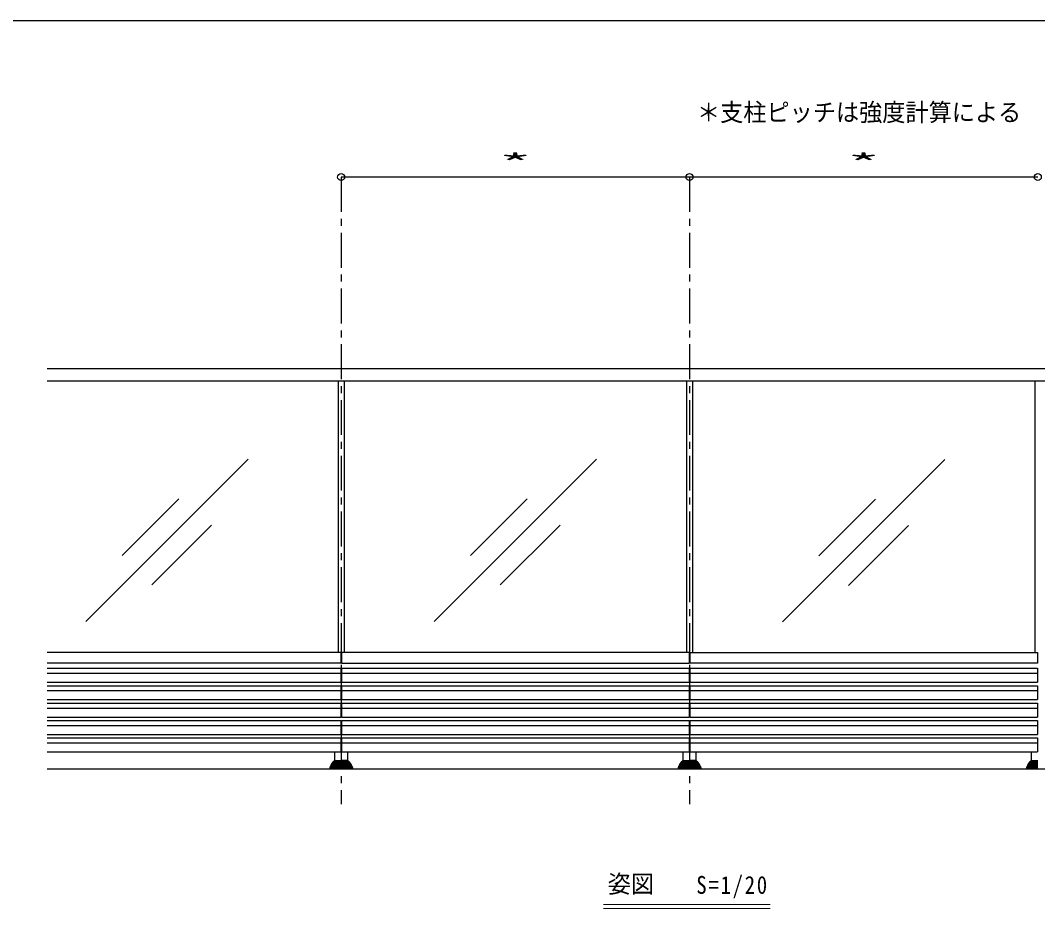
# Model space of a CAD drawing. Units: millimetres at full size, sheet at 1:5, with parts at other scales. Extents: x -1050 to 1050, y -742 to 742.
# Drawn here: x -109 to 621, y 45 to 682 of the extents above; entities that cross this region are included whole.
import ezdxf
from ezdxf.enums import TextEntityAlignment as Align

# ---------------------------------------------------------------- set-up
doc = ezdxf.new("R2010")
doc.units = ezdxf.units.MM
doc.header["$LTSCALE"] = 5
doc.linetypes.add('CHAIN1', pattern=[8, 5, -1, 1, -1])
doc.layers.add('0-9_文字', color=3, linetype='Continuous', lineweight=20)
doc.layers.add('1-5_図枠1_1', color=7, linetype='Continuous')
doc.layers.add('1-6_姿図', color=7, linetype='Continuous')
doc.styles.add('ＭＳ ゴシック', font='')
doc.styles.get('ＭＳ ゴシック').set_extended_font_data('MS Gothic')

# ---------------------------------------------------------------- blocks, each defined once
blk = doc.blocks.new('dimension_origin')
at = {"color": 0, "linetype": 'Continuous', "lineweight": -2}
blk.add_circle((0, 0), 1.25, dxfattribs=at)

msp = doc.modelspace()

# ---------------------------------------------------------------- linework, layer by layer
at = {"layer": '0-9_文字'}
for p, q in [((429.008, 48), (309.255, 48)), ((429.008, 45), (309.255, 45))]:
    msp.add_line(p, q, dxfattribs=at)
at = {"layer": '1-5_図枠1_1'}
msp.add_line((-990, 682.5), (703.535, 682.5), dxfattribs=at)
at = {"layer": '1-6_姿図', "linetype": 'CHAIN1'}
for p, q in [((121, 570), (121, 120)), ((371, 570), (371, 120))]:
    msp.add_line(p, q, dxfattribs=at)
at = {"layer": '1-6_姿図'}
for p, q in [((371, 570), (121, 570)), ((621, 570), (371, 570)), ((872.5, 432.5), (-90, 432.5)), ((-90, 423.75), (872.5, 423.75)), ((118.75, 423.75), (118.75, 228.75)), ((123.25, 423.75), (123.25, 228.75)), ((368.75, 423.75), (368.75, 228.75)), ((373.25, 423.75), (373.25, 228.75)), ((618.75, 423.75), (618.75, 228.75)), ((-62.302, 251.073), (54.302, 367.677)), ((187.698, 251.073), (304.302, 367.677)), ((437.698, 250.786), (554.302, 367.39)), ((-36.069, 298.519), (4.596, 339.184)), ((213.931, 298.519), (254.596, 339.184)), ((463.931, 298.232), (504.596, 338.897)), ((-14.856, 277.306), (28.069, 320.231)), ((235.144, 277.306), (278.069, 320.231)), ((485.144, 277.019), (528.069, 319.944)), ((120.75, 228.75), (-90, 228.75)), ((120.75, 228.75), (120.75, 221.25)), ((121.25, 228.75), (121.25, 221.25)), ((370.75, 228.75), (121.25, 228.75)), ((370.75, 228.75), (370.75, 221.25)), ((371.25, 228.75), (371.25, 221.25)), ((371.25, 228.75), (620.75, 228.75)), ((620.75, 228.75), (620.75, 221.25)), ((120.75, 221.25), (-90, 221.25)), ((121.25, 221.25), (370.75, 221.25)), ((620.75, 221.25), (371.25, 221.25)), ((-90, 217.5), (120.75, 217.5)), ((120.75, 213.75), (-90, 213.75)), ((120.75, 217.5), (120.75, 207.5)), ((121.25, 217.5), (121.25, 207.5)), ((121.25, 217.5), (370.75, 217.5)), ((370.75, 213.75), (121.25, 213.75)), ((370.75, 217.5), (370.75, 207.5)), ((371.25, 217.5), (371.25, 207.5)), ((371.25, 217.5), (620.75, 217.5)), ((620.75, 213.75), (371.25, 213.75)), ((620.75, 217.5), (620.75, 207.5)), ((-90, 207.5), (120.75, 207.5)), ((-90, 205), (120.75, 205)), ((120.75, 205), (120.75, 195)), ((121.25, 207.5), (370.75, 207.5)), ((121.25, 205), (121.25, 195)), ((121.25, 205), (370.75, 205)), ((370.75, 205), (370.75, 195)), ((371.25, 207.5), (620.75, 207.5)), ((371.25, 205), (371.25, 195)), ((371.25, 205), (620.75, 205)), ((620.75, 205), (620.75, 195)), ((120.75, 201.25), (-90, 201.25)), ((370.75, 201.25), (121.25, 201.25)), ((620.75, 201.25), (371.25, 201.25)), ((-90, 195), (120.75, 195)), ((-90, 192.5), (120.75, 192.5)), ((120.75, 192.5), (120.75, 182.5)), ((121.25, 195), (370.75, 195)), ((121.25, 192.5), (121.25, 182.5)), ((121.25, 192.5), (370.75, 192.5)), ((370.75, 192.5), (370.75, 182.5)), ((371.25, 195), (620.75, 195)), ((371.25, 192.5), (371.25, 182.5)), ((371.25, 192.5), (620.75, 192.5)), ((620.75, 192.5), (620.75, 182.5)), ((120.75, 188.75), (-90, 188.75)), ((370.75, 188.75), (121.25, 188.75)), ((620.75, 188.75), (371.25, 188.75)), ((-90, 182.5), (120.75, 182.5)), ((-90, 180), (120.75, 180)), ((120.75, 176.25), (-90, 176.25)), ((120.75, 180), (120.75, 170)), ((121.25, 182.5), (370.75, 182.5)), ((121.25, 180), (121.25, 170)), ((121.25, 180), (370.75, 180)), ((370.75, 176.25), (121.25, 176.25)), ((370.75, 180), (370.75, 170)), ((371.25, 182.5), (620.75, 182.5)), ((371.25, 180), (371.25, 170)), ((371.25, 180), (620.75, 180)), ((620.75, 176.25), (371.25, 176.25)), ((620.75, 180), (620.75, 170)), ((-90, 170), (120.75, 170)), ((121.25, 170), (370.75, 170)), ((371.25, 170), (620.75, 170)), ((-90, 167.5), (120.75, 167.5)), ((120.75, 163.75), (-90, 163.75)), ((120.75, 167.5), (120.75, 157.5)), ((121.25, 167.5), (121.25, 157.5)), ((121.25, 167.5), (370.75, 167.5)), ((370.75, 163.75), (121.25, 163.75)), ((370.75, 167.5), (370.75, 157.5)), ((371.25, 167.5), (371.25, 157.5)), ((371.25, 167.5), (620.75, 167.5)), ((620.75, 163.75), (371.25, 163.75)), ((620.75, 167.5), (620.75, 157.5)), ((-90, 157.5), (120.75, 157.5)), ((116.25, 157.5), (116.25, 151.25)), ((121.25, 157.5), (370.75, 157.5)), ((125.75, 151.25), (125.75, 157.5)), ((366.25, 157.5), (366.25, 151.25)), ((371.25, 157.5), (620.75, 157.5)), ((375.75, 151.25), (375.75, 157.5)), ((616.25, 157.5), (616.25, 151.25)), ((112.941, 146.311), (112.941, 145.8)), ((113.187, 147.014), (113.187, 146.599)), ((113.187, 146.6), (121, 146.6)), ((113.505, 147.76), (113.505, 147.407)), ((113.505, 147.407), (121, 147.407)), ((113.908, 148.524), (113.908, 148.2)), ((113.908, 148.2), (121, 148.2)), ((114.36, 149.001), (121, 149.001)), ((114.424, 149.302), (114.424, 149.001)), ((114.882, 149.8), (121, 149.8)), ((115.073, 150.1), (115.073, 149.8)), ((115.527, 150.6), (121, 150.6)), ((115.75, 150.75), (115.75, 150.6)), ((116.25, 151.25), (121, 151.25)), ((125.75, 151.25), (121, 151.25)), ((126.473, 150.6), (121, 150.6)), ((127.118, 149.8), (121, 149.8)), ((127.64, 149.001), (121, 149.001)), ((128.092, 148.2), (121, 148.2)), ((128.495, 147.407), (121, 147.407)), ((128.813, 146.6), (121, 146.6)), ((126.25, 150.75), (126.25, 150.6)), ((126.927, 150.1), (126.927, 149.8)), ((127.576, 149.302), (127.576, 149.001)), ((128.092, 148.524), (128.092, 148.2)), ((128.495, 147.76), (128.495, 147.407)), ((128.813, 147.014), (128.813, 146.599)), ((129.059, 146.311), (129.059, 145.8)), ((362.941, 146.311), (362.941, 145.8)), ((363.187, 147.014), (363.187, 146.599)), ((363.187, 146.6), (371, 146.6)), ((363.505, 147.76), (363.505, 147.407)), ((363.505, 147.407), (371, 147.407)), ((363.908, 148.524), (363.908, 148.2)), ((363.908, 148.2), (371, 148.2)), ((364.36, 149.001), (371, 149.001)), ((364.424, 149.302), (364.424, 149.001)), ((364.882, 149.8), (371, 149.8)), ((365.073, 150.1), (365.073, 149.8)), ((365.527, 150.6), (371, 150.6)), ((365.75, 150.75), (365.75, 150.6)), ((366.25, 151.25), (371, 151.25)), ((375.75, 151.25), (371, 151.25)), ((376.473, 150.6), (371, 150.6)), ((377.118, 149.8), (371, 149.8)), ((377.64, 149.001), (371, 149.001)), ((378.092, 148.2), (371, 148.2)), ((378.495, 147.407), (371, 147.407)), ((378.813, 146.6), (371, 146.6)), ((376.25, 150.75), (376.25, 150.6)), ((376.927, 150.1), (376.927, 149.8)), ((377.576, 149.302), (377.576, 149.001)), ((378.092, 148.524), (378.092, 148.2)), ((378.495, 147.76), (378.495, 147.407)), ((378.813, 147.014), (378.813, 146.599)), ((379.059, 146.311), (379.059, 145.8)), ((612.941, 146.311), (612.941, 145.8)), ((613.187, 147.014), (613.187, 146.599)), ((613.187, 146.6), (621, 146.6)), ((613.505, 147.76), (613.505, 147.407)), ((613.505, 147.407), (621, 147.407)), ((613.908, 148.524), (613.908, 148.2)), ((613.908, 148.2), (621, 148.2)), ((614.36, 149.001), (621, 149.001)), ((614.424, 149.302), (614.424, 149.001)), ((614.882, 149.8), (621, 149.8)), ((615.073, 150.1), (615.073, 149.8)), ((615.527, 150.6), (621, 150.6)), ((615.75, 150.75), (615.75, 150.6)), ((616.25, 151.25), (621, 151.25)), ((877.5, 145), (-90, 145)), ((112.75, 145.482), (112.75, 145)), ((112.941, 145.8), (121, 145.8)), ((129.059, 145.8), (121, 145.8)), ((129.25, 145.482), (129.25, 145)), ((362.75, 145.482), (362.75, 145)), ((362.941, 145.8), (371, 145.8)), ((379.059, 145.8), (371, 145.8)), ((379.25, 145.482), (379.25, 145)), ((612.75, 145.482), (612.75, 145)), ((612.941, 145.8), (621, 145.8))]:
    msp.add_line(p, q, dxfattribs=at)
for centre, radius, start, end in [((113.244, 146.303), 0.303, 100.92102, 178.46143), ((113.556, 147.04), 0.37, 97.87545, 184.11221), ((113.92, 147.785), 0.415, 91.62275, 183.49063), ((114.373, 148.536), 0.466, 91.64474, 181.439), ((114.912, 149.312), 0.488, 86.57068, 181.25523), ((115.584, 150.089), 0.512, 86.56134, 178.79631), ((116.25, 150.75), 0.5, 90, 180), ((125.75, 150.75), 0.5, 0, 90), ((126.416, 150.089), 0.512, 1.20369, 93.43866), ((127.088, 149.312), 0.488, 358.74477, 93.42932), ((127.627, 148.536), 0.466, 358.561, 88.35526), ((128.08, 147.785), 0.415, 356.50937, 88.37725), ((128.444, 147.04), 0.37, 355.88779, 82.12455), ((128.756, 146.303), 0.303, 1.53857, 79.07898), ((363.244, 146.303), 0.303, 100.92102, 178.46143), ((363.556, 147.04), 0.37, 97.87545, 184.11221), ((363.92, 147.785), 0.415, 91.62275, 183.49063), ((364.373, 148.536), 0.466, 91.64474, 181.439), ((364.912, 149.312), 0.488, 86.57068, 181.25523), ((365.584, 150.089), 0.512, 86.56134, 178.79631), ((366.25, 150.75), 0.5, 90, 180), ((375.75, 150.75), 0.5, 0, 90), ((376.416, 150.089), 0.512, 1.20369, 93.43866), ((377.088, 149.312), 0.488, 358.74477, 93.42932), ((377.627, 148.536), 0.466, 358.561, 88.35526), ((378.08, 147.785), 0.415, 356.50937, 88.37725), ((378.444, 147.04), 0.37, 355.88779, 82.12455), ((378.756, 146.303), 0.303, 1.53857, 79.07898), ((613.244, 146.303), 0.303, 100.92102, 178.46143), ((613.556, 147.04), 0.37, 97.87545, 184.11221), ((613.92, 147.785), 0.415, 91.62275, 183.49063), ((614.373, 148.536), 0.466, 91.64474, 181.439), ((614.912, 149.312), 0.488, 86.57068, 181.25523), ((615.584, 150.089), 0.512, 86.56134, 178.79631), ((616.25, 150.75), 0.5, 90, 180), ((113.114, 145.48), 0.364, 118.33625, 179.71056), ((128.886, 145.48), 0.364, 0.28944, 61.66375), ((363.114, 145.48), 0.364, 118.33625, 179.71056), ((378.886, 145.48), 0.364, 0.28944, 61.66375), ((613.114, 145.48), 0.364, 118.33625, 179.71056)]:
    msp.add_arc(centre, radius, start, end, dxfattribs=at)

# ---------------------------------------------------------------- block references
at = {"layer": '1-6_姿図', "xscale": 2, "yscale": 2, "rotation": 180}
for p in [(121, 570), (371, 570), (621, 570)]:
    msp.add_blockref('dimension_origin', p, dxfattribs=at)
at = {"layer": '1-6_姿図', "xscale": 2, "yscale": 2}
for p in [(371, 570), (621, 570)]:
    msp.add_blockref('dimension_origin', p, dxfattribs=at)

# ---------------------------------------------------------------- texts
at = {"layer": '0-9_文字', "style": 'ＭＳ ゴシック', "width": 0.95}
for s, p in [('＊支柱ピッチは強度計算による', (376.373, 606.251)), ('姿図', (312.321, 52.481))]:
    msp.add_text(s, height=12.83, dxfattribs=at).set_placement(p, align=Align.BOTTOM_LEFT)
at = {"layer": '0-9_文字', "insert": (375.914, 52.481), "char_height": 12.83, "attachment_point": 7, "style": 'ＭＳ ゴシック'}
msp.add_mtext('\\T1.17;\\W0.85;S=1/20', dxfattribs=at)
at = {"layer": '1-6_姿図', "style": 'ＭＳ ゴシック', "width": 2.85}
for p in [(233.5, 570), (483.5, 570)]:
    msp.add_text('*', height=12.83, dxfattribs=at).set_placement(p, align=Align.BOTTOM_LEFT)

doc.saveas('drawing.dxf')
